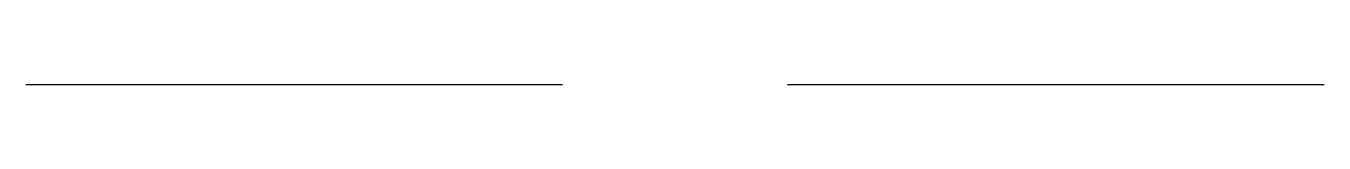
# Model space of a CAD drawing. Extents: x -20 to 0, y 0 to 0.
import ezdxf

# ---------------------------------------------------------------- set-up
doc = ezdxf.new("R2010")
doc.units = 0
doc.linetypes.add('DASHED', pattern=[0])
doc.layers.get('0').update_dxf_attribs({"linetype": 'CONTINUOUS'})

msp = doc.modelspace()

# ---------------------------------------------------------------- linework, layer by layer
at = {"color": 0, "linetype": 'DASHED'}
for p, q in [((-20, 0), (-11.732, 0)), ((-8.268, 0), (0, 0))]:
    msp.add_line(p, q, dxfattribs=at)

doc.saveas('drawing.dxf')
